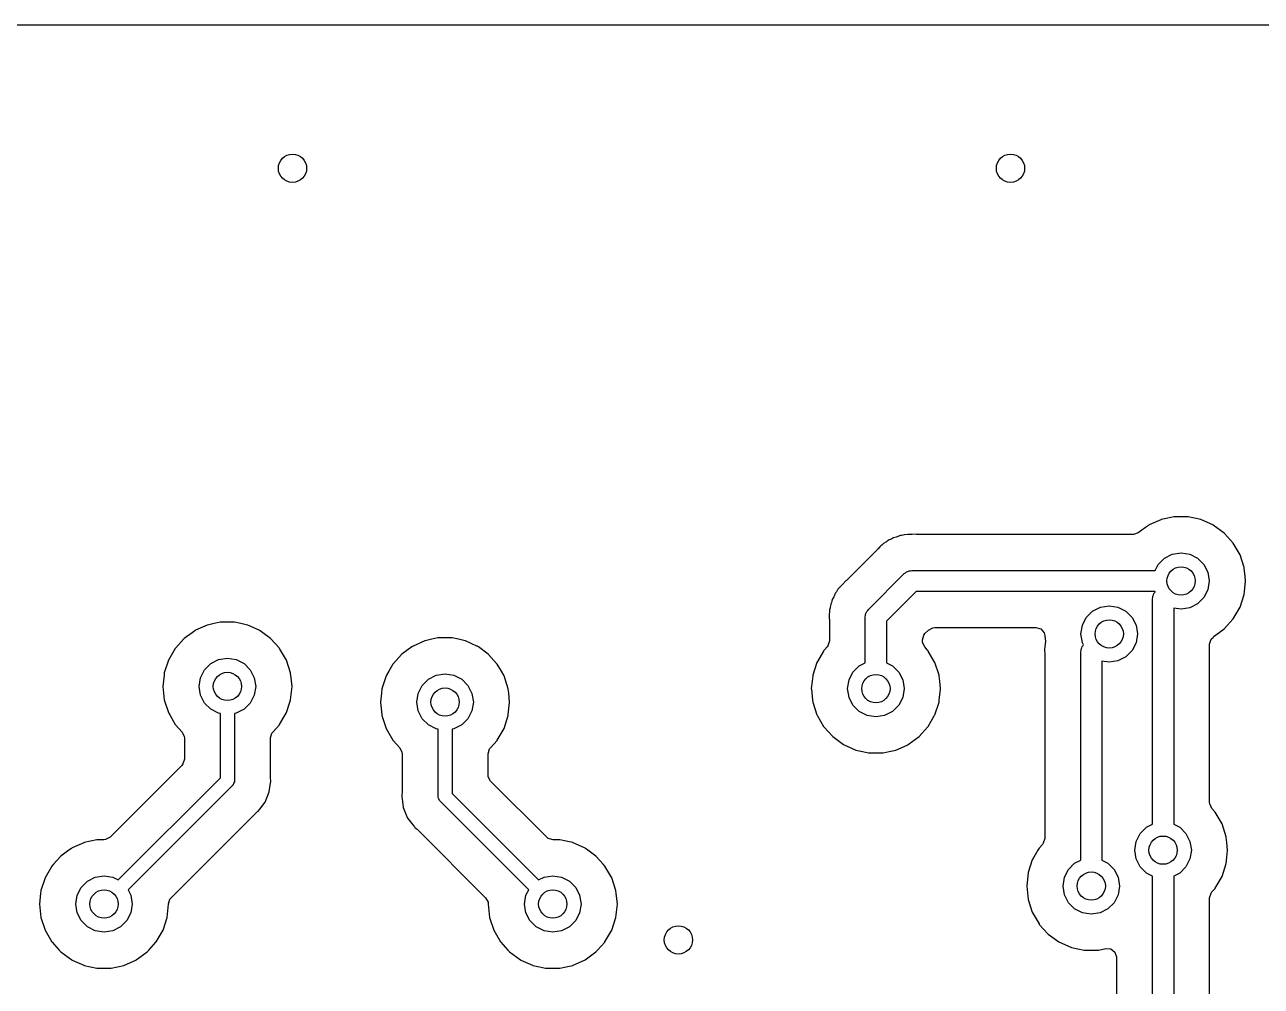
# Model space of a CAD drawing. Extents: x 120.5 to 177.9, y -124 to -74.2.
# Drawn here: x 147.98 to 165.47, y -87.78 to -74.17 of the extents above; entities that cross this region are included whole.
import ezdxf

# ---------------------------------------------------------------- set-up
doc = ezdxf.new("R2010")
doc.units = 0
doc.layers.add('BLACK', color=7, linetype='CONTINUOUS')

msp = doc.modelspace()

# ---------------------------------------------------------------- linework, layer by layer
at = {"layer": 'BLACK', "linetype": 'CONTINUOUS'}
for p, q in [((120.649, -74.1685), (177.8, -74.1685)), ((164.05, -81.1759), (163.887, -81.2482)), ((164.056, -81.1732), (164.05, -81.1759)), ((164.05, -81.1759), (164.05, -81.1759)), ((164.149, -81.1534), (164.056, -81.1732)), ((164.236, -81.1349), (164.149, -81.1534)), ((164.243, -81.1335), (164.236, -81.1349)), ((164.236, -81.1349), (164.236, -81.1349)), ((164.433, -81.1335), (164.243, -81.1335)), ((164.44, -81.1349), (164.433, -81.1335)), ((164.527, -81.1534), (164.44, -81.1349)), ((164.44, -81.1349), (164.44, -81.1349)), ((164.62, -81.1732), (164.527, -81.1534)), ((164.626, -81.1759), (164.62, -81.1732)), ((164.789, -81.2482), (164.626, -81.1759)), ((164.626, -81.1759), (164.626, -81.1759)), ((163.732, -81.3594), (163.665, -81.3833)), ((163.837, -81.2834), (163.732, -81.3593)), ((163.732, -81.3593), (163.732, -81.3594)), ((163.876, -81.2548), (163.837, -81.2834)), ((163.881, -81.2509), (163.876, -81.2548)), ((163.876, -81.2548), (163.876, -81.2548)), ((163.887, -81.2482), (163.881, -81.2509)), ((163.887, -81.2482), (163.887, -81.2482)), ((164.795, -81.2509), (164.789, -81.2482)), ((164.789, -81.2482), (164.789, -81.2482)), ((164.949, -81.3631), (164.795, -81.2509)), ((164.954, -81.368), (164.949, -81.3631)), ((160.106, -81.5327), (160.091, -81.5455)), ((160.121, -81.5175), (160.106, -81.5327)), ((160.128, -81.5135), (160.121, -81.5175)), ((160.161, -81.494), (160.128, -81.5135)), ((160.128, -81.5135), (160.128, -81.5135)), ((160.171, -81.4875), (160.161, -81.494)), ((160.182, -81.4793), (160.171, -81.4875)), ((160.208, -81.4604), (160.182, -81.4793)), ((160.228, -81.4525), (160.208, -81.4604)), ((160.246, -81.4438), (160.228, -81.4525)), ((160.258, -81.4369), (160.246, -81.4438)), ((160.264, -81.4329), (160.258, -81.4369)), ((160.309, -81.42), (160.264, -81.4329)), ((160.32, -81.4161), (160.309, -81.42)), ((160.356, -81.402), (160.32, -81.4161)), ((160.363, -81.3991), (160.356, -81.402)), ((160.356, -81.402), (160.356, -81.402)), ((160.371, -81.3981), (160.363, -81.3991)), ((160.377, -81.3973), (160.371, -81.3981)), ((160.371, -81.3981), (160.371, -81.3981)), ((160.384, -81.3964), (160.377, -81.3973)), ((160.404, -81.3924), (160.384, -81.3964)), ((160.424, -81.3864), (160.404, -81.3924)), ((160.47, -81.385), (160.424, -81.3864)), ((160.482, -81.3841), (160.47, -81.385)), ((160.487, -81.3835), (160.482, -81.3841)), ((160.516, -81.3835), (160.487, -81.3835)), ((160.52, -81.3834), (160.516, -81.3835)), ((160.535, -81.3829), (160.52, -81.3834)), ((160.59, -81.3812), (160.535, -81.3829)), ((160.598, -81.3829), (160.59, -81.3812)), ((160.61, -81.3835), (160.598, -81.3829)), ((160.598, -81.3829), (160.598, -81.3829)), ((163.658, -81.3835), (160.61, -81.3835)), ((163.665, -81.3833), (163.658, -81.3835)), ((165, -81.42), (164.954, -81.368)), ((164.954, -81.368), (164.954, -81.368)), ((165.077, -81.5051), (165, -81.42)), ((165.173, -81.6704), (165.077, -81.5051)), ((160.036, -81.6025), (159.612, -82.0263)), ((160.044, -81.5938), (160.036, -81.6025)), ((160.046, -81.5917), (160.044, -81.5938)), ((160.074, -81.5582), (160.046, -81.5917)), ((160.091, -81.5455), (160.074, -81.5582)), ((164.103, -81.7184), (164.214, -81.6616)), ((164.214, -81.6616), (164.338, -81.642)), ((164.338, -81.642), (164.462, -81.6616)), ((164.462, -81.6616), (164.573, -81.7184)), ((165.232, -81.8521), (165.173, -81.6704)), ((163.971, -81.892), (164.014, -81.8069)), ((164.014, -81.8069), (164.103, -81.7184)), ((164.573, -81.7184), (164.662, -81.8069)), ((164.662, -81.8069), (164.718, -81.9184)), ((165.232, -81.8586), (165.232, -81.8521)), ((165.245, -81.9774), (165.232, -81.8586)), ((165.232, -81.8586), (165.232, -81.8586)), ((159.591, -82.0444), (159.548, -82.0903)), ((159.597, -82.0386), (159.591, -82.0444)), ((159.604, -82.0343), (159.597, -82.0386)), ((159.612, -82.0263), (159.604, -82.0343)), ((159.914, -82.4439), (160.422, -81.9359)), ((160.422, -81.9359), (160.439, -81.9261)), ((160.439, -81.9261), (160.453, -81.9121)), ((160.453, -81.9121), (160.472, -81.907)), ((160.472, -81.907), (160.489, -81.8971)), ((160.489, -81.8971), (160.509, -81.8971)), ((160.509, -81.8971), (160.528, -81.892)), ((160.528, -81.892), (163.971, -81.892)), ((164.718, -81.9184), (164.738, -82.042)), ((164.738, -82.042), (164.718, -82.1656)), ((165.236, -82.1873), (165.251, -82.0486)), ((165.252, -82.042), (165.245, -81.9774)), ((165.251, -82.0486), (165.252, -82.042)), ((159.446, -82.2194), (159.43, -82.2545)), ((159.449, -82.2121), (159.446, -82.2194)), ((159.446, -82.2194), (159.446, -82.2194)), ((159.454, -82.2053), (159.449, -82.2121)), ((159.462, -82.1952), (159.454, -82.2053)), ((159.473, -82.1787), (159.462, -82.1952)), ((159.479, -82.1668), (159.473, -82.1787)), ((159.483, -82.1599), (159.479, -82.1668)), ((159.479, -82.1668), (159.479, -82.1668)), ((159.515, -82.1262), (159.483, -82.1599)), ((159.522, -82.1172), (159.515, -82.1262)), ((159.525, -82.1137), (159.522, -82.1172)), ((159.546, -82.0931), (159.525, -82.1137)), ((159.548, -82.0903), (159.546, -82.0931)), ((160.59, -82.192), (160.17, -82.6121)), ((163.971, -82.192), (160.59, -82.192)), ((163.949, -82.2401), (163.954, -82.221)), ((163.954, -82.221), (163.968, -82.207)), ((163.968, -82.207), (163.974, -82.1973)), ((163.974, -82.1973), (163.971, -82.192)), ((164.718, -82.1656), (164.662, -82.2771)), ((165.173, -82.4136), (165.232, -82.2319)), ((165.232, -82.2319), (165.236, -82.1873)), ((159.375, -82.4104), (159.373, -82.4221)), ((159.381, -82.3727), (159.375, -82.4104)), ((159.383, -82.3648), (159.381, -82.3727)), ((159.391, -82.3451), (159.383, -82.3648)), ((159.398, -82.3264), (159.391, -82.3451)), ((159.403, -82.3057), (159.398, -82.3264)), ((159.425, -82.2652), (159.403, -82.3057)), ((159.43, -82.2545), (159.425, -82.2652)), ((163.087, -82.4679), (163.198, -82.4111)), ((163.198, -82.4111), (163.322, -82.3915)), ((163.322, -82.3915), (163.446, -82.4111)), ((163.446, -82.4111), (163.557, -82.4679)), ((163.934, -82.296), (163.939, -82.2769)), ((163.934, -85.485), (163.934, -82.296)), ((163.939, -82.2572), (163.949, -82.2401)), ((163.939, -82.2769), (163.939, -82.2572)), ((164.573, -82.3656), (164.462, -82.4224)), ((164.662, -82.2771), (164.573, -82.3656)), ((159.36, -82.508), (159.357, -82.5292)), ((159.357, -82.5292), (159.357, -82.537)), ((159.357, -82.537), (159.361, -82.5751)), ((159.362, -82.4883), (159.36, -82.508)), ((159.361, -82.5751), (159.362, -82.587)), ((159.366, -82.4489), (159.362, -82.4668)), ((159.362, -82.4668), (159.362, -82.4883)), ((159.362, -82.587), (159.362, -82.8912)), ((159.373, -82.4221), (159.366, -82.4489)), ((159.87, -82.55), (159.875, -82.5309)), ((159.87, -83.199), (159.87, -82.55)), ((159.875, -82.5112), (159.885, -82.4941)), ((159.875, -82.5309), (159.875, -82.5112)), ((159.885, -82.4941), (159.89, -82.475)), ((159.89, -82.475), (159.904, -82.461)), ((159.904, -82.461), (159.914, -82.4439)), ((162.942, -82.6679), (162.998, -82.5564)), ((162.998, -82.5564), (163.087, -82.4679)), ((163.557, -82.4679), (163.646, -82.5564)), ((163.646, -82.5564), (163.702, -82.6679)), ((164.338, -82.442), (164.234, -82.4255)), ((164.234, -82.4255), (164.234, -85.485)), ((164.462, -82.4224), (164.338, -82.442)), ((164.954, -82.716), (165.073, -82.5839)), ((165.073, -82.5839), (165.077, -82.5789)), ((165.073, -82.5839), (165.073, -82.5839)), ((165.077, -82.5789), (165.173, -82.4136)), ((150.382, -82.7468), (150.344, -82.7742)), ((150.387, -82.7429), (150.382, -82.7468)), ((150.382, -82.7468), (150.382, -82.7468)), ((150.393, -82.7402), (150.387, -82.7429)), ((150.556, -82.6679), (150.393, -82.7402)), ((150.393, -82.7402), (150.393, -82.7402)), ((150.562, -82.6652), (150.556, -82.6679)), ((150.556, -82.6679), (150.556, -82.6679)), ((150.655, -82.6454), (150.562, -82.6652)), ((150.742, -82.6269), (150.655, -82.6454)), ((150.749, -82.6255), (150.742, -82.6269)), ((150.742, -82.6269), (150.742, -82.6269)), ((150.939, -82.6255), (150.749, -82.6255)), ((150.946, -82.6269), (150.939, -82.6255)), ((151.033, -82.6454), (150.946, -82.6269)), ((150.946, -82.6269), (150.946, -82.6269)), ((151.126, -82.6652), (151.033, -82.6454)), ((151.132, -82.6679), (151.126, -82.6652)), ((151.295, -82.7402), (151.132, -82.6679)), ((151.132, -82.6679), (151.132, -82.6679)), ((151.301, -82.7429), (151.295, -82.7402)), ((151.295, -82.7402), (151.295, -82.7402)), ((151.306, -82.7468), (151.301, -82.7429)), ((151.344, -82.7742), (151.306, -82.7468)), ((151.306, -82.7468), (151.306, -82.7468)), ((160.17, -82.6121), (160.17, -83.199)), ((160.715, -82.7859), (160.764, -82.7374)), ((160.764, -82.7374), (160.826, -82.7034)), ((160.826, -82.7034), (160.853, -82.7005)), ((160.853, -82.7005), (162.285, -82.7005)), ((162.285, -82.7005), (162.354, -82.7205)), ((162.354, -82.7205), (162.4, -82.7742)), ((162.922, -82.7915), (162.942, -82.6679)), ((163.702, -82.6679), (163.722, -82.7915)), ((164.809, -82.8231), (164.949, -82.7209)), ((164.949, -82.7209), (164.954, -82.716)), ((150.228, -82.86), (150.113, -82.9883)), ((150.233, -82.8551), (150.228, -82.86)), ((150.228, -82.86), (150.228, -82.86)), ((150.344, -82.7742), (150.233, -82.8551)), ((151.455, -82.8551), (151.344, -82.7742)), ((151.46, -82.86), (151.455, -82.8551)), ((151.575, -82.9883), (151.46, -82.86)), ((151.46, -82.86), (151.46, -82.86)), ((153.636, -82.8899), (153.473, -82.9622)), ((153.642, -82.8872), (153.636, -82.8899)), ((153.636, -82.8899), (153.636, -82.8899)), ((153.736, -82.8671), (153.642, -82.8872)), ((153.822, -82.8489), (153.736, -82.8671)), ((153.829, -82.8475), (153.822, -82.8489)), ((153.822, -82.8489), (153.822, -82.8489)), ((154.019, -82.8475), (153.829, -82.8475)), ((154.026, -82.8489), (154.019, -82.8475)), ((154.112, -82.8671), (154.026, -82.8489)), ((154.026, -82.8489), (154.026, -82.8489)), ((154.206, -82.8872), (154.112, -82.8671)), ((154.212, -82.8899), (154.206, -82.8872)), ((154.375, -82.9622), (154.212, -82.8899)), ((154.212, -82.8899), (154.212, -82.8899)), ((159.362, -82.8912), (159.341, -82.9594)), ((160.678, -82.875), (160.699, -82.8068)), ((160.678, -82.8912), (160.678, -82.875)), ((160.68, -82.9115), (160.678, -82.8912)), ((160.711, -82.9756), (160.68, -82.9115)), ((160.699, -82.8068), (160.715, -82.7859)), ((162.4, -82.7742), (162.411, -82.8133)), ((162.416, -82.9374), (162.409, -82.9623)), ((162.411, -82.8133), (162.412, -82.8231)), ((162.412, -82.8231), (162.419, -82.8929)), ((162.419, -82.8929), (162.416, -82.9374)), ((162.942, -82.9151), (162.922, -82.7915)), ((162.958, -82.9468), (162.942, -82.9151)), ((163.702, -82.9151), (163.646, -83.0266)), ((163.722, -82.7915), (163.702, -82.9151)), ((164.742, -82.9352), (164.763, -82.8671)), ((164.742, -85.1772), (164.742, -82.9352)), ((164.763, -82.8671), (164.796, -82.835)), ((164.795, -82.8331), (164.809, -82.8231)), ((164.796, -82.835), (164.795, -82.8331)), ((150.105, -82.9971), (150.009, -83.1624)), ((150.113, -82.9883), (150.105, -82.9971)), ((151.583, -82.9971), (151.575, -82.9883)), ((151.679, -83.1624), (151.583, -82.9971)), ((153.308, -83.082), (153.195, -83.2082)), ((153.313, -83.0771), (153.308, -83.082)), ((153.308, -83.082), (153.308, -83.082)), ((153.453, -82.9756), (153.313, -83.0771)), ((153.462, -82.9688), (153.453, -82.9756)), ((153.467, -82.9649), (153.462, -82.9688)), ((153.462, -82.9688), (153.462, -82.9688)), ((153.473, -82.9622), (153.467, -82.9649)), ((153.473, -82.9622), (153.473, -82.9622)), ((154.381, -82.9649), (154.375, -82.9622)), ((154.375, -82.9622), (154.375, -82.9622)), ((154.386, -82.9688), (154.381, -82.9649)), ((154.395, -82.9756), (154.386, -82.9688)), ((154.386, -82.9688), (154.386, -82.9688)), ((154.535, -83.0771), (154.395, -82.9756)), ((154.54, -83.082), (154.535, -83.0771)), ((154.653, -83.2082), (154.54, -83.082)), ((154.54, -83.082), (154.54, -83.082)), ((159.278, -83.0348), (159.193, -83.1806)), ((159.281, -83.0291), (159.278, -83.0348)), ((159.292, -83.0168), (159.281, -83.0291)), ((159.329, -82.9756), (159.292, -83.0168)), ((159.341, -82.9594), (159.329, -82.9756)), ((160.748, -83.0168), (160.711, -82.9756)), ((160.759, -83.0291), (160.748, -83.0168)), ((160.762, -83.0348), (160.759, -83.0291)), ((160.847, -83.1806), (160.762, -83.0348)), ((162.408, -83.0035), (162.405, -83.0247)), ((162.405, -83.0247), (162.405, -83.0325)), ((162.405, -83.0325), (162.409, -83.0706)), ((162.409, -82.9838), (162.408, -83.0035)), ((162.409, -82.9623), (162.409, -82.9838)), ((162.409, -83.0706), (162.409, -83.0825)), ((162.409, -83.0825), (162.409, -85.6852)), ((162.918, -83.0455), (162.923, -83.0264)), ((162.918, -85.993), (162.918, -83.0455)), ((162.923, -83.0067), (162.933, -82.9896)), ((162.923, -83.0264), (162.923, -83.0067)), ((162.933, -82.9896), (162.938, -82.9705)), ((162.938, -82.9705), (162.952, -82.9565)), ((162.952, -82.9565), (162.958, -82.9468)), ((163.646, -83.0266), (163.557, -83.1151)), ((150.009, -83.1624), (149.95, -83.3441)), ((150.52, -83.2989), (150.609, -83.2104)), ((150.609, -83.2104), (150.72, -83.1536)), ((150.72, -83.1536), (150.844, -83.134)), ((150.844, -83.134), (150.968, -83.1536)), ((150.968, -83.1536), (151.079, -83.2104)), ((151.079, -83.2104), (151.168, -83.2989)), ((151.738, -83.3441), (151.679, -83.1624)), ((153.185, -83.2191), (153.127, -83.32)), ((153.195, -83.2082), (153.185, -83.2191)), ((154.663, -83.2191), (154.653, -83.2082)), ((154.721, -83.32), (154.663, -83.2191)), ((159.185, -83.1944), (159.126, -83.3761)), ((159.193, -83.1806), (159.185, -83.1944)), ((159.696, -83.3309), (159.785, -83.2424)), ((159.785, -83.2424), (159.87, -83.199)), ((160.17, -83.199), (160.255, -83.2424)), ((160.255, -83.2424), (160.344, -83.3309)), ((160.855, -83.1944), (160.847, -83.1806)), ((160.914, -83.3761), (160.855, -83.1944)), ((163.322, -83.1915), (163.218, -83.175)), ((163.218, -83.175), (163.218, -85.993)), ((163.446, -83.1719), (163.322, -83.1915)), ((163.557, -83.1151), (163.446, -83.1719)), ((149.947, -83.376), (149.93, -83.534)), ((149.95, -83.3506), (149.947, -83.376)), ((149.95, -83.3441), (149.95, -83.3506)), ((149.95, -83.3506), (149.95, -83.3506)), ((150.444, -83.534), (150.464, -83.4104)), ((150.464, -83.4104), (150.52, -83.2989)), ((151.168, -83.2989), (151.224, -83.4104)), ((151.224, -83.4104), (151.244, -83.534)), ((151.738, -83.3506), (151.738, -83.3441)), ((151.741, -83.376), (151.738, -83.3506)), ((151.738, -83.3506), (151.738, -83.3506)), ((151.758, -83.534), (151.741, -83.376)), ((153.089, -83.3844), (153.03, -83.5661)), ((153.094, -83.3761), (153.089, -83.3844)), ((153.127, -83.32), (153.094, -83.3761)), ((153.6, -83.5209), (153.689, -83.4324)), ((153.689, -83.4324), (153.8, -83.3756)), ((153.8, -83.3756), (153.924, -83.356)), ((153.924, -83.356), (154.048, -83.3756)), ((154.048, -83.3756), (154.159, -83.4324)), ((154.159, -83.4324), (154.248, -83.5209)), ((154.754, -83.3761), (154.721, -83.32)), ((154.759, -83.3844), (154.754, -83.3761)), ((154.818, -83.5661), (154.759, -83.3844)), ((159.117, -83.4614), (159.106, -83.566)), ((159.126, -83.3826), (159.117, -83.4614)), ((159.126, -83.3761), (159.126, -83.3826)), ((159.126, -83.3826), (159.126, -83.3826)), ((159.62, -83.566), (159.64, -83.4424)), ((159.64, -83.4424), (159.696, -83.3309)), ((160.344, -83.3309), (160.4, -83.4424)), ((160.4, -83.4424), (160.42, -83.566)), ((160.914, -83.3826), (160.914, -83.3761)), ((160.923, -83.4614), (160.914, -83.3826)), ((160.914, -83.3826), (160.914, -83.3826)), ((160.934, -83.566), (160.923, -83.4614)), ((149.93, -83.534), (149.95, -83.7239)), ((150.464, -83.6576), (150.444, -83.534)), ((151.244, -83.534), (151.224, -83.6576)), ((151.738, -83.7239), (151.758, -83.534)), ((153.024, -83.6319), (153.01, -83.756)), ((153.03, -83.5726), (153.024, -83.6319)), ((153.03, -83.5661), (153.03, -83.5726)), ((153.03, -83.5726), (153.03, -83.5726)), ((153.524, -83.756), (153.544, -83.6324)), ((153.544, -83.6324), (153.6, -83.5209)), ((154.248, -83.5209), (154.304, -83.6324)), ((154.304, -83.6324), (154.324, -83.756)), ((154.818, -83.5726), (154.818, -83.5661)), ((154.824, -83.6319), (154.818, -83.5726)), ((154.818, -83.5726), (154.818, -83.5726)), ((154.838, -83.756), (154.824, -83.6319)), ((159.106, -83.566), (159.107, -83.5726)), ((159.107, -83.5726), (159.124, -83.7302)), ((159.64, -83.6896), (159.62, -83.566)), ((160.42, -83.566), (160.4, -83.6896)), ((160.916, -83.7302), (160.933, -83.5726)), ((160.933, -83.5726), (160.934, -83.566)), ((149.95, -83.7239), (150.009, -83.9056)), ((150.52, -83.7691), (150.464, -83.6576)), ((150.609, -83.8576), (150.52, -83.7691)), ((151.168, -83.7691), (151.079, -83.8576)), ((151.224, -83.6576), (151.168, -83.7691)), ((151.679, -83.9056), (151.727, -83.756)), ((151.727, -83.756), (151.738, -83.7239)), ((153.01, -83.756), (153.011, -83.7626)), ((153.011, -83.7626), (153.029, -83.9313)), ((153.544, -83.8796), (153.524, -83.756)), ((154.324, -83.756), (154.304, -83.8796)), ((154.819, -83.9313), (154.837, -83.7626)), ((154.837, -83.7626), (154.838, -83.756)), ((159.124, -83.7302), (159.126, -83.7559)), ((159.126, -83.7559), (159.185, -83.9376)), ((159.696, -83.8011), (159.64, -83.6896)), ((159.785, -83.8896), (159.696, -83.8011)), ((160.344, -83.8011), (160.255, -83.8896)), ((160.4, -83.6896), (160.344, -83.8011)), ((160.855, -83.9376), (160.914, -83.7559)), ((160.914, -83.7559), (160.916, -83.7302)), ((150.009, -83.9056), (150.013, -83.9113)), ((150.013, -83.9113), (150.013, -83.9113)), ((150.013, -83.9113), (150.028, -83.9376)), ((150.028, -83.9376), (150.105, -84.0709)), ((150.72, -83.9144), (150.609, -83.8576)), ((150.744, -83.9182), (150.72, -83.9144)), ((150.744, -84.8266), (150.744, -83.9182)), ((150.968, -83.9144), (150.944, -83.9182)), ((150.944, -83.9182), (150.944, -84.868)), ((151.079, -83.8576), (150.968, -83.9144)), ((151.583, -84.0709), (151.66, -83.9376)), ((151.66, -83.9376), (151.675, -83.9113)), ((151.675, -83.9113), (151.679, -83.9056)), ((151.675, -83.9113), (151.675, -83.9113)), ((153.029, -83.9313), (153.03, -83.9459)), ((153.03, -83.9459), (153.089, -84.1276)), ((153.6, -83.9911), (153.544, -83.8796)), ((154.304, -83.8796), (154.248, -83.9911)), ((154.759, -84.1276), (154.818, -83.9459)), ((154.818, -83.9459), (154.819, -83.9313)), ((159.185, -83.9376), (159.189, -83.9433)), ((159.189, -83.9433), (159.189, -83.9433)), ((159.189, -83.9433), (159.194, -83.9522)), ((159.194, -83.9522), (159.281, -84.1029)), ((159.896, -83.9464), (159.785, -83.8896)), ((160.02, -83.966), (159.896, -83.9464)), ((160.144, -83.9464), (160.02, -83.966)), ((160.255, -83.8896), (160.144, -83.9464)), ((160.759, -84.1029), (160.846, -83.9522)), ((160.846, -83.9522), (160.851, -83.9433)), ((160.851, -83.9433), (160.855, -83.9376)), ((160.851, -83.9433), (160.851, -83.9433)), ((150.105, -84.0709), (150.109, -84.0759)), ((150.109, -84.0759), (150.109, -84.0759)), ((150.109, -84.0759), (150.203, -84.18)), ((151.485, -84.18), (151.579, -84.0759)), ((151.579, -84.0759), (151.583, -84.0709)), ((151.579, -84.0759), (151.579, -84.0759)), ((153.089, -84.1276), (153.185, -84.2929)), ((153.689, -84.0796), (153.6, -83.9911)), ((153.8, -84.1364), (153.689, -84.0796)), ((153.824, -84.1402), (153.8, -84.1364)), ((153.824, -85.09), (153.824, -84.1402)), ((154.048, -84.1364), (154.024, -84.1402)), ((154.024, -84.1402), (154.024, -85.0486)), ((154.159, -84.0796), (154.048, -84.1364)), ((154.248, -83.9911), (154.159, -84.0796)), ((154.663, -84.2929), (154.759, -84.1276)), ((159.281, -84.1029), (159.285, -84.1079)), ((159.285, -84.1079), (159.285, -84.1079)), ((159.285, -84.1079), (159.29, -84.113)), ((159.29, -84.113), (159.409, -84.2449)), ((160.631, -84.2449), (160.75, -84.113)), ((160.75, -84.113), (160.755, -84.1079)), ((160.755, -84.1079), (160.759, -84.1029)), ((160.755, -84.1079), (160.755, -84.1079)), ((150.203, -84.18), (150.234, -84.244)), ((150.234, -84.244), (150.236, -84.2643)), ((150.236, -84.2643), (150.236, -84.5638)), ((151.452, -84.2643), (151.473, -84.1962)), ((151.452, -84.8199), (151.452, -84.2643)), ((151.473, -84.1962), (151.485, -84.18)), ((153.185, -84.2929), (153.189, -84.2979)), ((153.189, -84.2979), (153.189, -84.2979)), ((153.189, -84.2979), (153.283, -84.402)), ((154.565, -84.402), (154.659, -84.2979)), ((154.659, -84.2979), (154.663, -84.2929)), ((154.659, -84.2979), (154.659, -84.2979)), ((159.409, -84.2449), (159.563, -84.3571)), ((160.477, -84.3571), (160.631, -84.2449)), ((153.283, -84.402), (153.314, -84.466)), ((153.314, -84.466), (153.315, -84.4863)), ((153.315, -84.4863), (153.315, -85.0419)), ((154.532, -84.4863), (154.553, -84.4182)), ((154.532, -84.7858), (154.532, -84.4863)), ((154.553, -84.4182), (154.565, -84.402)), ((159.563, -84.3571), (159.569, -84.3598)), ((159.569, -84.3598), (159.569, -84.3598)), ((159.569, -84.3598), (159.664, -84.402)), ((159.664, -84.402), (159.738, -84.4348)), ((159.738, -84.4348), (159.831, -84.4546)), ((159.831, -84.4546), (159.918, -84.4731)), ((159.918, -84.4731), (159.918, -84.4731)), ((159.918, -84.4731), (159.925, -84.4745)), ((159.925, -84.4745), (160.115, -84.4745)), ((160.115, -84.4745), (160.122, -84.4731)), ((160.122, -84.4731), (160.209, -84.4546)), ((160.122, -84.4731), (160.122, -84.4731)), ((160.209, -84.4546), (160.302, -84.4348)), ((160.302, -84.4348), (160.376, -84.402)), ((160.376, -84.402), (160.471, -84.3598)), ((160.471, -84.3598), (160.477, -84.3571)), ((160.471, -84.3598), (160.471, -84.3598)), ((150.199, -84.6529), (149.183, -85.6686)), ((150.215, -84.6319), (150.199, -84.6529)), ((150.236, -84.5638), (150.215, -84.6319)), ((149.298, -86.2725), (150.744, -84.8266)), ((151.454, -84.8363), (151.452, -84.8199)), ((151.458, -84.868), (151.454, -84.8363)), ((154.535, -84.8125), (154.532, -84.7858)), ((154.569, -84.8749), (154.535, -84.8125)), ((150.915, -84.9387), (149.439, -86.4139)), ((150.918, -84.9315), (150.915, -84.9387)), ((150.925, -84.9268), (150.918, -84.9315)), ((150.932, -84.9045), (150.925, -84.9268)), ((150.943, -84.8836), (150.932, -84.9045)), ((150.944, -84.868), (150.942, -84.8757)), ((150.942, -84.8757), (150.943, -84.8836)), ((151.376, -85.1749), (151.437, -85.0269)), ((151.437, -85.0269), (151.441, -84.9932)), ((151.441, -84.9932), (151.449, -84.9312)), ((151.449, -84.9311), (151.452, -84.9079)), ((151.449, -84.9312), (151.449, -84.9311)), ((151.452, -84.9079), (151.453, -84.9079)), ((151.453, -84.9079), (151.457, -84.8762)), ((151.457, -84.8762), (151.458, -84.868)), ((155.363, -85.6686), (154.569, -84.8749)), ((151.302, -85.2701), (151.376, -85.1749)), ((153.314, -85.0583), (153.31, -85.09)), ((153.31, -85.09), (153.315, -85.1299)), ((153.315, -85.0419), (153.314, -85.0583)), ((153.315, -85.1299), (153.315, -85.1299)), ((153.315, -85.1299), (153.325, -85.2)), ((153.325, -85.2), (153.331, -85.2489)), ((153.826, -85.0977), (153.824, -85.09)), ((153.825, -85.1056), (153.826, -85.0977)), ((153.836, -85.1265), (153.825, -85.1056)), ((153.843, -85.1488), (153.836, -85.1265)), ((153.85, -85.1535), (153.843, -85.1488)), ((153.853, -85.1607), (153.85, -85.1535)), ((155.107, -86.4139), (153.853, -85.1607)), ((154.024, -85.0486), (155.248, -86.2725)), ((164.744, -85.1975), (164.742, -85.1772)), ((164.775, -85.2616), (164.744, -85.1975)), ((150.048, -86.5248), (151.24, -85.3323)), ((151.24, -85.3323), (151.253, -85.3214)), ((151.253, -85.3214), (151.271, -85.307)), ((151.271, -85.307), (151.278, -85.302)), ((151.278, -85.302), (151.302, -85.2701)), ((151.302, -85.2701), (151.302, -85.2701)), ((153.331, -85.2489), (153.392, -85.3969)), ((164.823, -85.3151), (164.775, -85.2616)), ((164.919, -85.4804), (164.823, -85.3151)), ((153.392, -85.3969), (153.398, -85.4034)), ((153.398, -85.4034), (153.398, -85.4034)), ((153.398, -85.4034), (153.466, -85.4921)), ((153.466, -85.4921), (153.466, -85.4921)), ((153.466, -85.4921), (153.49, -85.524)), ((153.49, -85.524), (153.497, -85.529)), ((153.497, -85.529), (153.515, -85.5435)), ((153.515, -85.5435), (153.528, -85.5543)), ((153.528, -85.5543), (154.498, -86.5248)), ((163.76, -85.6169), (163.849, -85.5284)), ((163.849, -85.5284), (163.934, -85.485)), ((164.234, -85.485), (164.319, -85.5284)), ((164.319, -85.5284), (164.408, -85.6169)), ((164.978, -85.6621), (164.919, -85.4804)), ((148.909, -85.7254), (148.816, -85.7452)), ((148.996, -85.7069), (148.909, -85.7254)), ((149.003, -85.7055), (148.996, -85.7069)), ((148.996, -85.7069), (148.996, -85.7069)), ((149.094, -85.7055), (149.003, -85.7055)), ((149.121, -85.7026), (149.094, -85.7055)), ((149.183, -85.6686), (149.121, -85.7026)), ((155.384, -85.6855), (155.363, -85.6686)), ((155.452, -85.7055), (155.384, -85.6855)), ((155.543, -85.7055), (155.452, -85.7055)), ((155.55, -85.7069), (155.543, -85.7055)), ((155.637, -85.7254), (155.55, -85.7069)), ((155.55, -85.7069), (155.55, -85.7069)), ((155.73, -85.7452), (155.637, -85.7254)), ((162.409, -85.6852), (162.389, -85.7534)), ((163.684, -85.852), (163.704, -85.7284)), ((163.704, -85.7284), (163.76, -85.6169)), ((164.408, -85.6169), (164.464, -85.7284)), ((164.464, -85.7284), (164.484, -85.852)), ((164.978, -85.6686), (164.978, -85.6621)), ((164.986, -85.7452), (164.978, -85.6686)), ((164.978, -85.6686), (164.978, -85.6686)), ((148.601, -85.852), (148.487, -85.9351)), ((148.636, -85.8268), (148.601, -85.852)), ((148.641, -85.8229), (148.636, -85.8268)), ((148.636, -85.8268), (148.636, -85.8268)), ((148.647, -85.8202), (148.641, -85.8229)), ((148.81, -85.7479), (148.647, -85.8202)), ((148.647, -85.8202), (148.647, -85.8202)), ((148.816, -85.7452), (148.81, -85.7479)), ((148.81, -85.7479), (148.81, -85.7479)), ((155.736, -85.7479), (155.73, -85.7452)), ((155.899, -85.8202), (155.736, -85.7479)), ((155.736, -85.7479), (155.736, -85.7479)), ((155.905, -85.8229), (155.899, -85.8202)), ((155.899, -85.8202), (155.899, -85.8202)), ((155.91, -85.8268), (155.905, -85.8229)), ((155.945, -85.852), (155.91, -85.8268)), ((155.91, -85.8268), (155.91, -85.8268)), ((156.059, -85.9351), (155.945, -85.852)), ((162.312, -85.852), (162.255, -85.9518)), ((162.329, -85.8231), (162.312, -85.852)), ((162.377, -85.7696), (162.329, -85.8231)), ((162.389, -85.7534), (162.377, -85.7696)), ((163.704, -85.9756), (163.684, -85.852)), ((164.484, -85.852), (164.464, -85.9756)), ((164.998, -85.852), (164.986, -85.7452)), ((164.987, -85.9518), (164.997, -85.8586)), ((164.997, -85.8586), (164.998, -85.852)), ((148.359, -86.0771), (148.263, -86.2424)), ((148.385, -86.0482), (148.359, -86.0771)), ((148.482, -85.94), (148.385, -86.0482)), ((148.487, -85.9351), (148.482, -85.94)), ((148.482, -85.94), (148.482, -85.94)), ((156.064, -85.94), (156.059, -85.9351)), ((156.161, -86.0482), (156.064, -85.94)), ((156.064, -85.94), (156.064, -85.94)), ((156.187, -86.0771), (156.161, -86.0482)), ((156.283, -86.2424), (156.187, -86.0771)), ((162.233, -85.9884), (162.174, -86.1701)), ((162.255, -85.9518), (162.233, -85.9884)), ((162.744, -86.1249), (162.833, -86.0364)), ((162.833, -86.0364), (162.918, -85.993)), ((163.218, -85.993), (163.303, -86.0364)), ((163.303, -86.0364), (163.392, -86.1249)), ((163.76, -86.0871), (163.704, -85.9756)), ((163.849, -86.1756), (163.76, -86.0871)), ((164.408, -86.0871), (164.319, -86.1756)), ((164.464, -85.9756), (164.408, -86.0871)), ((164.919, -86.2236), (164.978, -86.0419)), ((164.978, -86.0419), (164.987, -85.9518)), ((148.263, -86.2424), (148.204, -86.4241)), ((148.863, -86.2904), (148.974, -86.2336)), ((148.974, -86.2336), (149.098, -86.214)), ((149.098, -86.214), (149.222, -86.2336)), ((149.222, -86.2336), (149.298, -86.2725)), ((155.248, -86.2725), (155.324, -86.2336)), ((155.324, -86.2336), (155.448, -86.214)), ((155.448, -86.214), (155.572, -86.2336)), ((155.572, -86.2336), (155.683, -86.2904)), ((156.342, -86.4241), (156.283, -86.2424)), ((162.174, -86.1701), (162.154, -86.36)), ((162.668, -86.36), (162.688, -86.2364)), ((162.688, -86.2364), (162.744, -86.1249)), ((163.392, -86.1249), (163.448, -86.2364)), ((163.448, -86.2364), (163.468, -86.36)), ((163.934, -86.219), (163.849, -86.1756)), ((163.934, -89.041), (163.934, -86.219)), ((164.319, -86.1756), (164.234, -86.219)), ((164.234, -86.219), (164.234, -89.041)), ((164.823, -86.3889), (164.919, -86.2236)), ((148.204, -86.4306), (148.201, -86.4586)), ((148.204, -86.4241), (148.204, -86.4306)), ((148.204, -86.4306), (148.204, -86.4306)), ((148.718, -86.4904), (148.774, -86.3789)), ((148.774, -86.3789), (148.863, -86.2904)), ((149.439, -86.4139), (149.478, -86.4904)), ((155.068, -86.4904), (155.107, -86.4139)), ((155.683, -86.2904), (155.772, -86.3789)), ((155.772, -86.3789), (155.828, -86.4904)), ((156.342, -86.4306), (156.342, -86.4241)), ((156.345, -86.4586), (156.342, -86.4306)), ((156.342, -86.4306), (156.342, -86.4306)), ((162.154, -86.36), (162.174, -86.5499)), ((162.688, -86.4836), (162.668, -86.36)), ((163.468, -86.36), (163.448, -86.4836)), ((164.775, -86.4424), (164.819, -86.3939)), ((164.819, -86.3939), (164.823, -86.3889)), ((164.819, -86.3939), (164.819, -86.3939)), ((148.201, -86.4586), (148.184, -86.614)), ((148.698, -86.614), (148.718, -86.4904)), ((149.478, -86.4904), (149.498, -86.614)), ((150.011, -86.6122), (150.031, -86.5458)), ((150.012, -86.614), (150.011, -86.6122)), ((150.031, -86.5458), (150.048, -86.5248)), ((154.498, -86.5248), (154.532, -86.5871)), ((154.532, -86.5871), (154.535, -86.6107)), ((154.535, -86.6107), (154.534, -86.614)), ((155.048, -86.614), (155.068, -86.4904)), ((155.828, -86.4904), (155.848, -86.614)), ((156.362, -86.614), (156.345, -86.4586)), ((162.174, -86.5499), (162.233, -86.7316)), ((162.744, -86.5951), (162.688, -86.4836)), ((162.833, -86.6836), (162.744, -86.5951)), ((163.392, -86.5951), (163.303, -86.6836)), ((163.448, -86.4836), (163.392, -86.5951)), ((164.742, -86.5268), (164.763, -86.4586)), ((164.742, -88.7332), (164.742, -86.5268)), ((164.763, -86.4586), (164.775, -86.4424)), ((148.184, -86.614), (148.204, -86.8039)), ((148.718, -86.7376), (148.698, -86.614)), ((148.774, -86.8491), (148.718, -86.7376)), ((149.478, -86.7376), (149.422, -86.8491)), ((149.498, -86.614), (149.478, -86.7376)), ((149.992, -86.8039), (150.012, -86.614)), ((154.534, -86.614), (154.554, -86.8039)), ((155.068, -86.7376), (155.048, -86.614)), ((155.124, -86.8491), (155.068, -86.7376)), ((155.828, -86.7376), (155.772, -86.8491)), ((155.848, -86.614), (155.828, -86.7376)), ((156.342, -86.8039), (156.362, -86.614)), ((162.233, -86.7316), (162.329, -86.8969)), ((162.944, -86.7404), (162.833, -86.6836)), ((163.068, -86.76), (162.944, -86.7404)), ((163.192, -86.7404), (163.068, -86.76)), ((163.303, -86.6836), (163.192, -86.7404)), ((148.204, -86.8039), (148.263, -86.9856)), ((148.863, -86.9376), (148.774, -86.8491)), ((148.974, -86.9944), (148.863, -86.9376)), ((149.333, -86.9376), (149.222, -86.9944)), ((149.422, -86.8491), (149.333, -86.9376)), ((149.933, -86.9856), (149.992, -86.8039)), ((154.554, -86.8039), (154.613, -86.9856)), ((155.213, -86.9376), (155.124, -86.8491)), ((155.324, -86.9944), (155.213, -86.9376)), ((155.683, -86.9376), (155.572, -86.9944)), ((155.772, -86.8491), (155.683, -86.9376)), ((156.283, -86.9856), (156.342, -86.8039)), ((162.329, -86.8969), (162.333, -86.9019)), ((162.333, -86.9019), (162.333, -86.9019)), ((162.333, -86.9019), (162.452, -87.034)), ((148.263, -86.9856), (148.359, -87.1509)), ((149.098, -87.014), (148.974, -86.9944)), ((149.222, -86.9944), (149.098, -87.014)), ((149.837, -87.1509), (149.933, -86.9856)), ((154.613, -86.9856), (154.709, -87.1509)), ((155.448, -87.014), (155.324, -86.9944)), ((155.572, -86.9944), (155.448, -87.014)), ((156.187, -87.1509), (156.283, -86.9856)), ((162.452, -87.034), (162.457, -87.0389)), ((162.457, -87.0389), (162.611, -87.1511)), ((148.359, -87.1509), (148.363, -87.1559)), ((148.363, -87.1559), (148.363, -87.1559)), ((148.363, -87.1559), (148.464, -87.2671)), ((148.464, -87.2671), (148.487, -87.2929)), ((148.487, -87.2929), (148.641, -87.4051)), ((149.555, -87.4051), (149.709, -87.2929)), ((149.709, -87.2929), (149.732, -87.2671)), ((149.732, -87.2671), (149.833, -87.1559)), ((149.833, -87.1559), (149.837, -87.1509)), ((149.833, -87.1559), (149.833, -87.1559)), ((154.709, -87.1509), (154.713, -87.1559)), ((154.713, -87.1559), (154.713, -87.1559)), ((154.713, -87.1559), (154.814, -87.2671)), ((154.814, -87.2671), (154.837, -87.2929)), ((154.837, -87.2929), (154.991, -87.4051)), ((155.905, -87.4051), (156.059, -87.2929)), ((156.059, -87.2929), (156.082, -87.2671)), ((156.082, -87.2671), (156.183, -87.1559)), ((156.183, -87.1559), (156.187, -87.1509)), ((156.183, -87.1559), (156.183, -87.1559)), ((162.611, -87.1511), (162.617, -87.1538)), ((162.617, -87.1538), (162.617, -87.1538)), ((162.617, -87.1538), (162.78, -87.2261)), ((162.78, -87.2261), (162.786, -87.2288)), ((162.786, -87.2288), (162.879, -87.2486)), ((162.879, -87.2486), (162.966, -87.2671)), ((162.966, -87.2671), (162.966, -87.2671)), ((162.966, -87.2671), (162.973, -87.2685)), ((162.973, -87.2685), (163.163, -87.2685)), ((163.163, -87.2685), (163.17, -87.2671)), ((163.17, -87.2671), (163.273, -87.2452)), ((163.17, -87.2671), (163.17, -87.2671)), ((163.273, -87.2452), (163.344, -87.2506)), ((163.344, -87.2506), (163.401, -87.2934)), ((163.401, -87.2934), (163.425, -87.36)), ((148.641, -87.4051), (148.647, -87.4078)), ((148.647, -87.4078), (148.647, -87.4078)), ((148.647, -87.4078), (148.81, -87.4801)), ((148.81, -87.4801), (148.816, -87.4828)), ((148.816, -87.4828), (148.909, -87.5026)), ((149.287, -87.5026), (149.38, -87.4828)), ((149.38, -87.4828), (149.386, -87.4801)), ((149.386, -87.4801), (149.549, -87.4078)), ((149.549, -87.4078), (149.555, -87.4051)), ((149.549, -87.4078), (149.549, -87.4078)), ((154.991, -87.4051), (154.997, -87.4078)), ((154.997, -87.4078), (154.997, -87.4078)), ((154.997, -87.4078), (155.16, -87.4801)), ((155.16, -87.4801), (155.166, -87.4828)), ((155.166, -87.4828), (155.259, -87.5026)), ((155.637, -87.5026), (155.73, -87.4828)), ((155.73, -87.4828), (155.736, -87.4801)), ((155.736, -87.4801), (155.899, -87.4078)), ((155.899, -87.4078), (155.905, -87.4051)), ((155.899, -87.4078), (155.899, -87.4078)), ((163.425, -87.36), (163.425, -87.3684)), ((163.425, -87.3684), (163.425, -88.7332)), ((148.909, -87.5026), (148.996, -87.5211)), ((148.996, -87.5211), (148.996, -87.5211)), ((148.996, -87.5211), (149.003, -87.5225)), ((149.003, -87.5225), (149.193, -87.5225)), ((149.193, -87.5225), (149.2, -87.5211)), ((149.2, -87.5211), (149.287, -87.5026)), ((149.2, -87.5211), (149.2, -87.5211)), ((155.259, -87.5026), (155.346, -87.5211)), ((155.346, -87.5211), (155.346, -87.5211)), ((155.346, -87.5211), (155.353, -87.5225)), ((155.353, -87.5225), (155.543, -87.5225)), ((155.543, -87.5225), (155.55, -87.5211)), ((155.55, -87.5211), (155.637, -87.5026)), ((155.55, -87.5211), (155.55, -87.5211))]:
    msp.add_line(p, q, dxfattribs=at)
at = {"layer": 'BLACK'}
for centre in [(151.765, -76.2), (161.925, -76.2), (164.338, -82.042), (163.322, -82.7915), (150.844, -83.534), (160.02, -83.566), (153.924, -83.756), (164.084, -85.852), (163.068, -86.36), (149.098, -86.614), (155.448, -86.614), (157.226, -87.122)]:
    msp.add_circle(centre, 0.2, dxfattribs=at)

doc.saveas('drawing.dxf')
